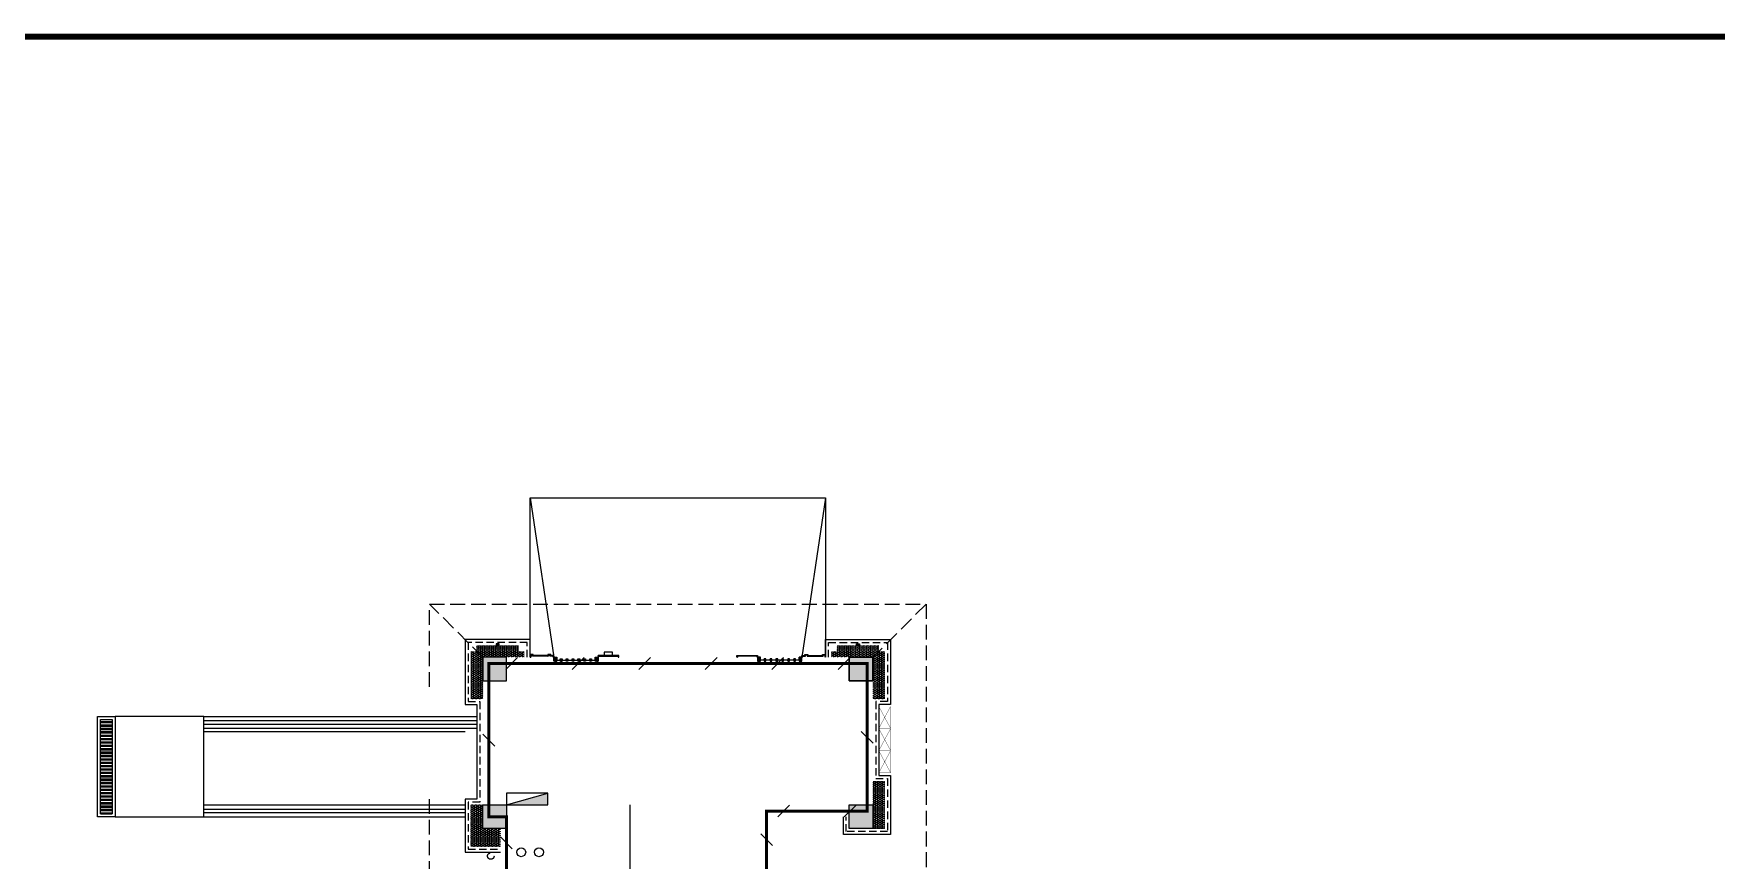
# Model space of a CAD drawing. Extents: x 2803505 to 5851001, y -1372902 to 24339.
# Drawn here: x 2959206 to 2987678, y -763600 to -749604 of the extents above; entities that cross this region are included whole.
import ezdxf

# ---------------------------------------------------------------- set-up
doc = ezdxf.new("R2010")
doc.units = 0
doc.header["$LTSCALE"] = 1000
doc.header["$MEASUREMENT"] = 0
for name, pattern in [('CENTER2', [1.125, 0.75, -0.125, 0.125, -0.125]), ('DASH', [0.35, 0.25, -0.1]), ('HIDDEN', [0.375, 0.25, -0.125])]:
    doc.linetypes.add(name, pattern=pattern)
doc.layers.get('0').update_dxf_attribs({"linetype": 'CONTINUOUS'})
for name, color, linetype in [('!!电气', 1, 'CONTINUOUS'), ('A-EQPM-MECH', 191, 'CONTINUOUS'), ('EQUIP_消火栓', 7, 'CONTINUOUS'), ('SHTLN', 4, 'CONTINUOUS'), ('VPIPE-消防', 1, 'TG_X'), ('VPIPE-给水', 3, 'TG_J'), ('VPIPE-雨水', 4, 'DASH'), ('WIRE-接地', 2, 'CONTINUOUS'), ('修改标示', 212, 'CONTINUOUS'), ('卫生间', 6, 'CONTINUOUS'), ('看线', 185, 'CONTINUOUS'), ('立面', 73, 'CONTINUOUS'), ('立面-看线', 251, 'CONTINUOUS'), ('设备', 253, 'CONTINUOUS'), ('铝合金', 144, 'CONTINUOUS')]:
    doc.layers.add(name, color=color, linetype=linetype)
for name, color, linetype, lineweight in [('PUB_HATCH', 8, 'CONTINUOUS', 9), ('STAIR', 252, 'CONTINUOUS', 20), ('图框', 147, 'CONTINUOUS', 20), ('平面-栏杆', 56, 'CONTINUOUS', 15), ('平面-看线', 252, 'CONTINUOUS', 15)]:
    doc.layers.add(name, color=color, linetype=linetype, lineweight=lineweight)
doc.styles.add('TG_LINETYPE', font='SIMPLEX', dxfattribs={"width": 0.8, "height": 3, "bigfont": 'HZTXT'})
doc.linetypes.add('TG_J', pattern='A,2,-0.22,["J",TG_LINETYPE,S=0.1,R=0,X=-0.18,Y=-0.15],0', length=2.22)
doc.linetypes.add('TG_X', pattern='A,4,-0.3,["X",TG_LINETYPE,S=0.1,R=0,X=-0.23,Y=-0.15],0', length=4.3)
pattern_1 = [(45, (-853150.0334, -779765.5013), (-2.24506403, 2.24506403), [])]
pattern_2 = [(45, (-853350.0334, -780835.0008), (-2.24506403, 2.24506403), [])]
pattern_3 = [(45, (-665092.5196, -939480.5144), (-2.24506403, 2.24506403), [])]
pattern_4 = [(45, (-664992.5196, -939480.5153), (-2.24506403, 2.24506403), [])]
pattern_5 = [(45, (-664892.5196, -939480.5162), (-2.24506403, 2.24506403), [])]
pattern_6 = [(45, (-664792.5196, -939480.517), (-2.24506403, 2.24506403), [])]
pattern_7 = [(45, (-664692.5196, -939480.518), (-2.24506403, 2.24506403), [])]
pattern_8 = [(45, (-664592.5196, -939480.519), (-2.24506403, 2.24506403), [])]
pattern_9 = [(45, (-665202.5203, -939480.5138), (-2.24506403, 2.24506403), [])]
pattern_10 = [(45, (-664502.517, -939480.51), (-2.24506403, 2.24506403), [])]
pattern_11 = [(0, (-420517.216, -516416.725), (30.95625, 17.872595), [20.6375, -41.275]), (120, (-420517.216, -516416.725), (-30.9562463, 17.8726014), [20.6375, -41.275]), (60, (-420517.216, -516416.725), (3.7e-06, 35.7451964), [-41.275, 20.6375])]
pattern_12 = [(45, (-665142.2845, -939480.3315), (-2.24506403, 2.24506403), [])]

# ---------------------------------------------------------------- blocks, each defined once
blk = doc.blocks.new('$TwtSys$00000434')
at = {"color": 252}
for p, q in [((-0.5, 0.5), (-0.5, -0.5)), ((-0.5, -0.5), (0.5, 0.5)), ((0.5, 0.5), (-0.5, 0.5)), ((0.5, -0.5), (0.5, 0.5)), ((-0.5, -0.5), (0.5, -0.5))]:
    blk.add_line(p, q, dxfattribs=at)
blk.add_solid([(0.5, -0.5), (0.5, 0.5), (-0.5, -0.5)], dxfattribs=at)
blk = doc.blocks.new('A$C028C60F5')
at = {"color": 252}
blk.add_lwpolyline([(400, 0), (0, 0), (0, -400), (400, -400)], close=True, dxfattribs=at)
at = {"layer": 'PUB_HATCH', "color": 252}
blk.add_solid([(0, -400), (400, -400), (0, 0), (400, 0)], dxfattribs=at)
blk = doc.blocks.new('A$C7D502F78')
at = {"layer": '修改标示', "ltscale": 2}
blk.add_lwpolyline([(-151, 197), (-11, 197), (-11, 142), (-151, 142)], close=True, dxfattribs=at)
blk = doc.blocks.new('A$C148B7D8E')
at = {"layer": '卫生间', "color": 252, "linetype": 'DASH'}
for p, q in [((7700, 15400), (8600, 14500)), ((15200, 14500), (16100, 15400)), ((7300, 10800), (8200, 9900)), ((7700, 10800), (8600, 9900)), ((15200, 9900), (16100, 10800)), ((17000, 9900), (17900, 10800)), ((900, 10000), (1800, 9100)), ((7300, 10000), (8200, 9100)), ((17900, 10000), (17000, 9100)), ((24300, 10000), (23400, 9100)), ((-900, 9000), (0, 8100)), ((900, 9000), (1800, 8100)), ((24300, 9000), (23400, 8100)), ((-900, -900), (0, 0)), ((1750, -900), (2650, 0)), ((22550, 0), (23450, -900)), ((2650, -1200), (1750, -2100)), ((22550, -1200), (23450, -2100))]:
    blk.add_line(p, q, dxfattribs=at)
for points in [[(16100, 14000), (16100, 15400), (7700, 15400), (7700, 10800), (7300, 10800), (7300, 10000), (900, 10000), (900, 9000), (-900, 9000), (-900, -900), (1750, -900), (1750, -2100), (23450, -2100), (23450, -900), (25100, -900)], [(25100, 9000), (24300, 9000), (24300, 10000), (17900, 10000), (17900, 10800), (16100, 10800), (16100, 12200)]]:
    blk.add_lwpolyline(points, dxfattribs=at)
blk = doc.blocks.new('A$C3EFA6995')
for p in [(9700, 100), (9700, -2400), (15900, -2400)]:
    blk.add_blockref('A$C028C60F5', p)
at = {"xscale": -1}
blk.add_blockref('A$C028C60F5', (16300, 100), dxfattribs=at)
blk = doc.blocks.new('A$C66B635E3')
h = blk.add_hatch()
h.set_pattern_fill('ANSI32', color=252, scale=12, angle=135)
h.set_pattern_definition([(180, (28380, 14600), (-4e-15, -57.15), []), (180, (28360.95, 14619.05), (-4e-15, -57.15), [])])
h.paths.add_polyline_path([(28430, 12950), (28630, 12950), (28630, 14550), (28430, 14550)])
at = {"layer": '立面'}
h = blk.add_hatch(dxfattribs=at)
h.set_pattern_fill('ANSI31', color=252, scale=2)
h.set_pattern_definition(pattern_1)
h.paths.add_polyline_path([(35125, 15800), (35175, 15800), (35175, 15830), (35125, 15830)])
h = blk.add_hatch(dxfattribs=at)
h.set_pattern_fill('ANSI31', color=252, scale=2)
h.set_pattern_definition(pattern_1)
h.paths.add_polyline_path([(41275, 15800), (41225, 15800), (41225, 15830), (41275, 15830)])
h = blk.add_hatch(dxfattribs=at)
h.set_pattern_fill('ANSI31', color=252, scale=2)
h.set_pattern_definition(pattern_12)
h.paths.add_polyline_path([(35700, 15600), (36100, 15600), (36100, 15630), (36050, 15630), (36050, 15650), (36000, 15650), (36000, 15630), (35750, 15630), (35750, 15650), (35700, 15650)])
h.paths.add_polyline_path([(35710, 15600), (36090, 15600), (36090, 15620), (36040, 15620), (36040, 15640), (36010, 15640), (36010, 15620), (35740, 15620), (35740, 15640), (35710, 15640)])
h = blk.add_hatch(dxfattribs=at)
h.set_pattern_fill('ANSI31', color=252, scale=2)
h.set_pattern_definition(pattern_9)
h.paths.add_polyline_path([(36100, 15600), (36150, 15600), (36150, 15533), (36100, 15533)])
h = blk.add_hatch(dxfattribs=at)
h.set_pattern_fill('ANSI31', color=252, scale=2)
h.set_pattern_definition(pattern_3)
h.paths.add_polyline_path([(36210, 15573), (36240, 15573), (36240, 15533), (36210, 15533)])
h = blk.add_hatch(dxfattribs=at)
h.set_pattern_fill('ANSI31', color=252, scale=2)
h.set_pattern_definition(pattern_4)
h.paths.add_polyline_path([(36310, 15573), (36340, 15573), (36340, 15533), (36310, 15533)])
h = blk.add_hatch(dxfattribs=at)
h.set_pattern_fill('ANSI31', color=252, scale=2)
h.set_pattern_definition(pattern_5)
h.paths.add_polyline_path([(36410, 15573), (36440, 15573), (36440, 15533), (36410, 15533)])
h = blk.add_hatch(dxfattribs=at)
h.set_pattern_fill('ANSI31', color=252, scale=2)
h.set_pattern_definition(pattern_6)
h.paths.add_polyline_path([(36510, 15573), (36540, 15573), (36540, 15533), (36510, 15533)])
h = blk.add_hatch(dxfattribs=at)
h.set_pattern_fill('ANSI31', color=252, scale=2)
h.set_pattern_definition(pattern_7)
h.paths.add_polyline_path([(36610, 15573), (36640, 15573), (36640, 15533), (36610, 15533)])
h = blk.add_hatch(dxfattribs=at)
h.set_pattern_fill('ANSI31', color=252, scale=2)
h.set_pattern_definition(pattern_8)
h.paths.add_polyline_path([(36710, 15573), (36740, 15573), (36740, 15533), (36710, 15533)])
h = blk.add_hatch(dxfattribs=at)
h.set_pattern_fill('ANSI31', color=252, scale=2)
h.set_pattern_definition(pattern_10)
h.paths.add_polyline_path([(36800, 15600), (36850, 15600), (36850, 15533), (36800, 15533)])
h = blk.add_hatch(dxfattribs=at)
h.set_pattern_fill('ANSI31', color=252, scale=2)
h.set_pattern_definition(pattern_2)
edge = h.paths.add_edge_path()
edge.add_line((36850, 15600), (36860, 15600))
edge.add_line((36860, 15600), (36860, 15620))
edge.add_line((36860, 15620), (37190, 15620))
edge.add_line((37190, 15620), (37190, 15600))
edge.add_line((37190, 15600), (37200, 15600))
edge.add_line((37200, 15600), (37200, 15630))
edge.add_line((37200, 15630), (36850, 15630))
edge.add_line((36850, 15630), (36850, 15600))
h = blk.add_hatch(dxfattribs=at)
h.set_pattern_fill('ANSI31', color=252, scale=2)
h.set_pattern_definition(pattern_2)
edge = h.paths.add_edge_path()
edge.add_line((39550, 15600), (39540, 15600))
edge.add_line((39540, 15600), (39540, 15620))
edge.add_line((39540, 15620), (39210, 15620))
edge.add_line((39210, 15620), (39210, 15600))
edge.add_line((39210, 15600), (39200, 15600))
edge.add_line((39200, 15600), (39200, 15630))
edge.add_line((39200, 15630), (39550, 15630))
edge.add_line((39550, 15630), (39550, 15600))
h = blk.add_hatch(dxfattribs=at)
h.set_pattern_fill('ANSI31', color=252, scale=2)
h.set_pattern_definition(pattern_10)
h.paths.add_polyline_path([(39600, 15600), (39550, 15600), (39550, 15533), (39600, 15533)])
h = blk.add_hatch(dxfattribs=at)
h.set_pattern_fill('ANSI31', color=252, scale=2)
h.set_pattern_definition(pattern_8)
h.paths.add_polyline_path([(39690, 15573), (39660, 15573), (39660, 15533), (39690, 15533)])
h = blk.add_hatch(dxfattribs=at)
h.set_pattern_fill('ANSI31', color=252, scale=2)
h.set_pattern_definition(pattern_7)
h.paths.add_polyline_path([(39790, 15573), (39760, 15573), (39760, 15533), (39790, 15533)])
h = blk.add_hatch(dxfattribs=at)
h.set_pattern_fill('ANSI31', color=252, scale=2)
h.set_pattern_definition(pattern_6)
h.paths.add_polyline_path([(39890, 15573), (39860, 15573), (39860, 15533), (39890, 15533)])
h = blk.add_hatch(dxfattribs=at)
h.set_pattern_fill('ANSI31', color=252, scale=2)
h.set_pattern_definition(pattern_5)
h.paths.add_polyline_path([(39990, 15573), (39960, 15573), (39960, 15533), (39990, 15533)])
h = blk.add_hatch(dxfattribs=at)
h.set_pattern_fill('ANSI31', color=252, scale=2)
h.set_pattern_definition(pattern_4)
h.paths.add_polyline_path([(40090, 15573), (40060, 15573), (40060, 15533), (40090, 15533)])
h = blk.add_hatch(dxfattribs=at)
h.set_pattern_fill('ANSI31', color=252, scale=2)
h.set_pattern_definition(pattern_3)
h.paths.add_polyline_path([(40190, 15573), (40160, 15573), (40160, 15533), (40190, 15533)])
h = blk.add_hatch(dxfattribs=at)
h.set_pattern_fill('ANSI31', color=252, scale=2)
h.set_pattern_definition(pattern_9)
h.paths.add_polyline_path([(40300, 15600), (40250, 15600), (40250, 15533), (40300, 15533)])
h = blk.add_hatch(dxfattribs=at)
h.set_pattern_fill('ANSI31', color=252, scale=2)
h.set_pattern_definition(pattern_12)
h.paths.add_polyline_path([(40700, 15600), (40300, 15600), (40300, 15630), (40350, 15630), (40350, 15650), (40400, 15650), (40400, 15630), (40650, 15630), (40650, 15650), (40700, 15650)])
h.paths.add_polyline_path([(40690, 15600), (40310, 15600), (40310, 15620), (40360, 15620), (40360, 15640), (40390, 15640), (40390, 15620), (40660, 15620), (40660, 15640), (40690, 15640)])
at = {"layer": '立面-看线'}
h = blk.add_hatch(dxfattribs=at)
h.set_pattern_fill('HONEY', color=252, scale=13)
h.set_pattern_definition(pattern_11)
h.paths.add_polyline_path([(35500, 15700), (35500, 15800), (34800, 15800), (34800, 15700), (34700, 15700), (34700, 14900), (34900, 14900), (34900, 15600), (35599, 15600), (35599, 15700)])
h = blk.add_hatch(dxfattribs=at)
h.set_pattern_fill('HONEY', color=252, scale=13)
h.set_pattern_definition(pattern_11)
h.paths.add_polyline_path([(40900, 15700), (40900, 15800), (41600, 15800), (41600, 15700), (41700, 15700), (41700, 14900), (41500, 14900), (41500, 15600), (40801, 15600), (40801, 15700)])
h = blk.add_hatch(dxfattribs=at)
h.set_pattern_fill('HONEY', color=252, scale=13)
h.set_pattern_definition([(0, (-420616.579, -519516.725), (30.95625, 17.872595), [20.6375, -41.275]), (120, (-420616.579, -519516.725), (-30.9562463, 17.8726014), [20.6375, -41.275]), (60, (-420616.579, -519516.725), (3.7e-06, 35.7451964), [-41.275, 20.6375])])
h.paths.add_polyline_path([(41500, 12900), (41500, 12900), (41500, 13500), (41699, 13500), (41699, 12700), (41500, 12700)])
h = blk.add_hatch(dxfattribs=at)
h.set_pattern_fill('HONEY', color=252, scale=13)
h.set_pattern_definition([(0, (-420616.579, -519916.725), (30.95625, 17.872595), [20.6375, -41.275]), (120, (-420616.579, -519916.725), (-30.9562463, 17.8726014), [20.6375, -41.275]), (60, (-420616.579, -519916.725), (3.7e-06, 35.7451964), [-41.275, 20.6375])])
h.paths.add_polyline_path([(35200, 12700), (34900, 12700), (34900, 13100), (34701, 13100), (34701, 12400), (35200, 12400)])
at = {"color": 252, "const_width": 8}
for points in [[(34900, 14900), (34700, 14900), (34700, 15700), (34800, 15700), (34800, 15800), (35090, 15800), (35090, 15800), (35210, 15800), (35210, 15800), (35500, 15800), (35500, 15700), (35600, 15700), (35600, 15600)], [(41500, 14900), (41700, 14900), (41700, 15700), (41600, 15700), (41600, 15800), (41310, 15800), (41310, 15800), (41190, 15800), (41190, 15800), (40900, 15800), (40900, 15700), (40800, 15700), (40800, 15600)], [(41500, 13500), (41700, 13500), (41700, 12700), (41100, 12700), (41100, 12900)], [(34900, 13100), (34700, 13100), (34700, 12400), (35200, 12400)]]:
    blk.add_lwpolyline(points, dxfattribs=at)
at = {"color": 252}
for points in [[(28380, 14600), (28680, 14600), (28680, 12900), (28380, 12900)], [(28430, 14550), (28630, 14550), (28630, 12950), (28430, 12950)]]:
    blk.add_lwpolyline(points, close=True, dxfattribs=at)
at = {"layer": 'A-EQPM-MECH', "color": 252}
for points in [[(35700, 15600), (35700, 18300), (40700, 18300), (40700, 15600)], [(35700, 18300), (36100, 15600)], [(40700, 18300), (40300, 15600)]]:
    blk.add_lwpolyline(points, dxfattribs=at)
at = {"layer": 'STAIR', "color": 252}
for p, q in [((34600, 14340), (30180, 14340)), ((37390, 13100), (37390, 11394))]:
    blk.add_line(p, q, dxfattribs=at)
blk.add_lwpolyline([(30180, 14600), (28680, 14600), (28680, 12900), (30180, 12900)], close=True, dxfattribs=at)
at = {"layer": 'VPIPE-消防', "color": 252, "linetype": 'Continuous'}
blk.add_circle((35850, 12300), 75, dxfattribs=at)
at = {"layer": 'VPIPE-给水', "color": 252, "linetype": 'Continuous'}
blk.add_circle((35550, 12300), 75, dxfattribs=at)
at = {"layer": 'VPIPE-雨水', "color": 252}
blk.add_circle((35035, 12235), 55, dxfattribs=at)
at = {"layer": '平面-栏杆', "color": 252}
for p, q in [((30180, 14530), (34800, 14530)), ((30180, 14470), (34800, 14470)), ((30180, 13030), (34600, 13030)), ((30180, 12970), (34600, 12970))]:
    blk.add_line(p, q, dxfattribs=at)
at = {"layer": '平面-看线', "color": 252}
for p, q in [((30180, 14600), (34800, 14600)), ((30180, 14400), (30180, 14600)), ((30180, 14400), (34800, 14400)), ((30180, 13100), (34600, 13100)), ((30180, 12900), (30180, 13100)), ((30180, 12900), (34600, 12900))]:
    blk.add_line(p, q, dxfattribs=at)
at = {"layer": '看线', "color": 252}
for points in [[(35700, 15600), (35700, 15900), (34600, 15900), (34600, 14800), (34800, 14800), (34800, 13200), (34600, 13200), (34600, 12300), (35200, 12300)], [(40700, 15600), (40700, 15900), (41800, 15900), (41800, 14800), (41600, 14800), (41600, 13600), (41800, 13600), (41800, 12600), (41000, 12600), (41000, 12900)]]:
    blk.add_lwpolyline(points, dxfattribs=at)
at = {"layer": '看线', "color": 252, "linetype": 'HIDDEN', "ltscale": 0.5}
for points in [[(35650, 15600), (35650, 15850), (34650, 15850), (34650, 14850), (34850, 14850), (34850, 13150), (34650, 13150), (34650, 12350), (35200, 12350)], [(40750, 15600), (40750, 15850), (41750, 15850), (41750, 14850), (41550, 14850), (41550, 13550), (41750, 13550), (41750, 12650), (41050, 12650), (41050, 12900)]]:
    blk.add_lwpolyline(points, dxfattribs=at)
at = {"layer": '立面', "color": 252}
for p, q in [((36310, 15573), (36340, 15573)), ((36310, 15533), (36310, 15573)), ((36340, 15533), (36310, 15533)), ((36340, 15573), (36340, 15533)), ((40090, 15573), (40060, 15573)), ((40060, 15573), (40060, 15533)), ((40060, 15533), (40090, 15533)), ((40090, 15533), (40090, 15573))]:
    blk.add_line(p, q, dxfattribs=at)
for points in [[(35125, 15800), (35175, 15800), (35175, 15830), (35125, 15830)], [(41275, 15800), (41225, 15800), (41225, 15830), (41275, 15830)], [(36100, 15600), (36150, 15600), (36150, 15533), (36100, 15533)], [(36410, 15573), (36440, 15573), (36440, 15533), (36410, 15533)], [(36510, 15573), (36540, 15573), (36540, 15533), (36510, 15533)], [(36610, 15573), (36640, 15573), (36640, 15533), (36610, 15533)], [(36710, 15573), (36740, 15573), (36740, 15533), (36710, 15533)], [(36800, 15600), (36850, 15600), (36850, 15533), (36800, 15533)], [(39600, 15600), (39550, 15600), (39550, 15533), (39600, 15533)], [(39690, 15573), (39660, 15573), (39660, 15533), (39690, 15533)], [(39790, 15573), (39760, 15573), (39760, 15533), (39790, 15533)], [(39890, 15573), (39860, 15573), (39860, 15533), (39890, 15533)], [(39990, 15573), (39960, 15573), (39960, 15533), (39990, 15533)], [(40300, 15600), (40250, 15600), (40250, 15533), (40300, 15533)]]:
    blk.add_lwpolyline(points, close=True, dxfattribs=at)
for points in [[(36850, 15600), (36860, 15600), (36860, 15620), (37190, 15620), (37190, 15600), (37200, 15600), (37200, 15630), (36850, 15630), (36850, 15600)], [(39550, 15600), (39540, 15600), (39540, 15620), (39210, 15620), (39210, 15600), (39200, 15600), (39200, 15630), (39550, 15630), (39550, 15600)]]:
    blk.add_lwpolyline(points, dxfattribs=at)
at = {"layer": '设备', "color": 252, "const_width": 5}
for points in [[(41600, 14395), (41600, 14770), (41800, 14770), (41800, 14395)], [(41600, 14020), (41600, 14395), (41800, 14395), (41800, 14020)], [(41600, 13645), (41600, 14020), (41800, 14020), (41800, 13645)]]:
    blk.add_lwpolyline(points, close=True, dxfattribs=at)
for points in [[(41600, 14770), (41800, 14395)], [(41800, 14770), (41600, 14395)], [(41600, 14395), (41800, 14020)], [(41800, 14395), (41600, 14020)], [(41600, 14020), (41800, 13645)], [(41800, 14020), (41600, 13645)]]:
    blk.add_lwpolyline(points, dxfattribs=at)
at = {"layer": '铝合金', "color": 252}
for p, q in [((36150, 15553), (36210, 15553)), ((36240, 15553), (36310, 15553)), ((36340, 15553), (36410, 15553)), ((36440, 15553), (36510, 15553)), ((36540, 15553), (36610, 15553)), ((36640, 15553), (36710, 15553)), ((36740, 15553), (36800, 15553)), ((39660, 15553), (39600, 15553)), ((39760, 15553), (39690, 15553)), ((39860, 15553), (39790, 15553)), ((39960, 15553), (39890, 15553)), ((40060, 15553), (39990, 15553)), ((40160, 15553), (40090, 15553)), ((40250, 15553), (40190, 15553))]:
    blk.add_line(p, q, dxfattribs=at)
for points in [[(35125, 15800), (35175, 15800), (35175, 15830), (35125, 15830)], [(41275, 15800), (41225, 15800), (41225, 15830), (41275, 15830)], [(36100, 15600), (36150, 15600), (36150, 15533), (36100, 15533)], [(36210, 15573), (36240, 15573), (36240, 15533), (36210, 15533)], [(36310, 15573), (36340, 15573), (36340, 15533), (36310, 15533)], [(36410, 15573), (36440, 15573), (36440, 15533), (36410, 15533)], [(36510, 15573), (36540, 15573), (36540, 15533), (36510, 15533)], [(36610, 15573), (36640, 15573), (36640, 15533), (36610, 15533)], [(36710, 15573), (36740, 15573), (36740, 15533), (36710, 15533)], [(36800, 15600), (36850, 15600), (36850, 15533), (36800, 15533)], [(39600, 15600), (39550, 15600), (39550, 15533), (39600, 15533)], [(39690, 15573), (39660, 15573), (39660, 15533), (39690, 15533)], [(39790, 15573), (39760, 15573), (39760, 15533), (39790, 15533)], [(39890, 15573), (39860, 15573), (39860, 15533), (39890, 15533)], [(39990, 15573), (39960, 15573), (39960, 15533), (39990, 15533)], [(40090, 15573), (40060, 15573), (40060, 15533), (40090, 15533)], [(40190, 15573), (40160, 15573), (40160, 15533), (40190, 15533)], [(40300, 15600), (40250, 15600), (40250, 15533), (40300, 15533)]]:
    blk.add_lwpolyline(points, close=True, dxfattribs=at)
for points in [[(36100, 15600), (36100, 15630), (36050, 15630), (36050, 15650), (36000, 15650), (36000, 15630), (35750, 15630), (35750, 15650), (35700, 15650), (35700, 15600)], [(36090, 15600), (36090, 15620), (36040, 15620), (36040, 15640), (36010, 15640), (36010, 15620), (35740, 15620), (35740, 15640), (35710, 15640), (35710, 15600)], [(36850, 15600), (36860, 15600), (36860, 15620), (37190, 15620), (37190, 15600), (37200, 15600), (37200, 15630), (36850, 15630), (36850, 15600)], [(39550, 15600), (39540, 15600), (39540, 15620), (39210, 15620), (39210, 15600), (39200, 15600), (39200, 15630), (39550, 15630), (39550, 15600)], [(40300, 15600), (40300, 15630), (40350, 15630), (40350, 15650), (40400, 15650), (40400, 15630), (40650, 15630), (40650, 15650), (40700, 15650), (40700, 15600)], [(40310, 15600), (40310, 15620), (40360, 15620), (40360, 15640), (40390, 15640), (40390, 15620), (40660, 15620), (40660, 15640), (40690, 15640), (40690, 15600)]]:
    blk.add_lwpolyline(points, dxfattribs=at)
at = {"color": 252, "xscale": -1}
for name, p in [('A$C148B7D8E', (50100, 1100)), ('A$C3EFA6995', (51200, 15500))]:
    blk.add_blockref(name, p, dxfattribs=at)
at = {"color": 252}
blk.add_blockref('A$C028C60F5', (41100, 15600), dxfattribs=at)
at = {"layer": 'EQUIP_消火栓', "color": 252, "xscale": 700, "yscale": 200, "zscale": 700}
blk.add_blockref('$TwtSys$00000434', (35650, 13200), dxfattribs=at)
at = {"layer": '修改标示', "color": 252, "ltscale": 2, "xscale": -1}
blk.add_blockref('A$C7D502F78', (36944, 15488), dxfattribs=at)
blk = doc.blocks.new('$TelecSys$00000008')
blk.add_line((0.4, 0.4), (-0.4, -0.4))

msp = doc.modelspace()

# ---------------------------------------------------------------- linework, layer by layer
at = {"layer": 'WIRE-接地', "color": 2, "linetype": 'CENTER2', "const_width": 50}
msp.add_lwpolyline([(2940504.8, -760267.5), (2946919.2, -760267.5), (2946919.2, -762753), (2946608.3, -762753), (2946608.3, -764866.5), (2948712.8, -764866.5), (2948712.8, -765665), (2948712.8, -766660.7), (2965103.8, -766660.7), (2965103.8, -764865.5), (2967204.5, -764865.5), (2967204.5, -762864.5), (2966907.6, -762862.1), (2966907.6, -760266.7), (2973308.4, -760266.7), (2973308.4, -762764.5), (2971607.9, -762764.5), (2971607.9, -764861), (2973713.8, -764861)], dxfattribs=at)
at = {"layer": '图框', "const_width": 100}
msp.add_lwpolyline([(3000703.5, -807053.6), (3000703.5, -749653.6), (2920103.5, -749653.6), (2920103.5, -807053.6)], close=True, dxfattribs=at)

# ---------------------------------------------------------------- block references
at = {"layer": '!!电气'}
msp.add_blockref('A$C66B635E3', (2931906, -775762.1), dxfattribs=at)
at = {"layer": 'SHTLN', "color": 2, "xscale": 250, "yscale": 250, "zscale": 250}
for p in [(2967295.5, -760266.7), (2968420.5, -760266.7), (2969545.5, -760266.7), (2970670.5, -760266.7), (2971795.5, -760266.7), (2972920.5, -760266.7)]:
    msp.add_blockref('$TelecSys$00000008', p, dxfattribs=at)
for p, rotation in [((2966907.6, -761564.4), 90), ((2973308.4, -761515.6), 270), ((2971895.6, -762764.5), 180), ((2973020.6, -762764.5), 180), ((2967204.5, -763302.5), 90), ((2971607.9, -763250.2), 270)]:
    msp.add_blockref('$TelecSys$00000008', p, dxfattribs=dict(at, rotation=rotation))

doc.saveas('drawing.dxf')
